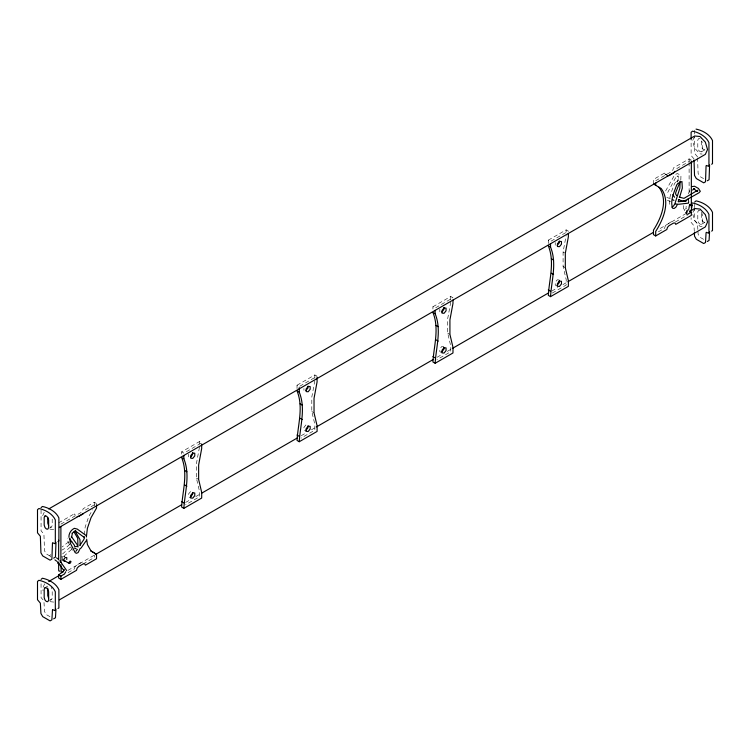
<?xml version="1.0" encoding="UTF-8"?>
<svg xmlns="http://www.w3.org/2000/svg" width="750" height="750" viewBox="0 0 750 750"><rect width="100%" height="100%" fill="white"/><g stroke="black" fill="none" stroke-linecap="round" stroke-linejoin="round"><path stroke-width="0.56" stroke-dasharray="3.75 2.81" d="M64.556 557.278L64.566 556.312L63.15 556.153L61.697 557.916M686.034 207.75L686.184 206.25M84.262 534.656L85.163 527.053L88.809 516.384L92.663 509.681M683.738 205.566L683.447 208.575L685.219 211.163M199.453 447.234L196.406 463.706L196.406 478.153L199.5 491.297L199.453 496.772L185.597 504.778M314.85 380.606L311.803 397.078L311.803 411.534L314.897 424.678L314.85 430.144L300.994 438.15M450.741 302.147L447.694 318.619L447.694 333.075L450.787 346.219L450.741 351.694L436.884 359.691M552.281 293.072L566.138 285.066L566.184 279.6L563.091 266.447L563.091 252L566.138 235.528M680.822 179.944L680.962 175.697L680.147 174.825L677.288 173.55L674.663 174.863L664.744 192.525M688.387 193.912L690.075 189.675M677.091 182.184L678.684 177.872L678.731 178.706L678.544 176.897L677.006 176.184L678.206 176.034L676.35 176.962L675.075 178.641L666.684 194.456M44.231 512.269L42.469 516.15L43.097 518.269M44.663 583.828L42.469 588.694L43.097 590.803M694.275 136.959L692.522 140.85L694.716 148.247L700.022 153.853L702.15 154.059M692.953 212.419L694.716 208.528M49.538 528.178L51.319 527.147L52.2 525.628L52.2 517.913M49.538 600.694L51.319 599.663L52.2 598.153L52.2 589.688L51.319 587.147M700.022 138.75L698.681 138.525L697.8 140.044L697.8 147.759L698.681 150.291L700.022 151.613L701.372 151.847L702.253 150.328L702.253 142.613L701.663 140.925M701.372 151.847L704.934 149.784L705.816 148.275M700.022 210.525L698.681 210.291L697.8 211.809L697.8 220.275L698.681 222.816L700.022 224.138L701.372 224.362L702.253 222.853L702.253 214.378L701.372 211.847M701.372 224.362L704.934 222.309L705.816 220.791M50.616 554.494L49.837 555.647L50.681 556.969M190.547 491.522L188.541 494.016L188.541 496.697L190.772 497.981M305.944 424.903L303.938 427.397L303.938 430.069L306.159 431.353M675.656 182.119L674.456 183.656C671.981 191.053 667.631 198.994 670.397 206.962M62.569 553.959L70.153 547.228M71.541 549.441L64.566 555.628L64.744 557.888M68.597 541.875L62.128 546.938M69.666 544.341L66.422 547.463L61.734 550.228M58.659 522.853L74.259 513.853L75.741 514.706M96.534 503.559L94.303 502.275L83.166 508.706L82.5 510.891L80.944 512.569L77.372 514.622M181.631 454.125L181.631 451.856L199.453 441.572L201.684 442.856L184.847 452.569M297.028 385.238L314.85 374.944L317.081 376.228L299.259 386.522L297.028 385.238L297.028 388.631M432.919 306.778L450.741 296.484L452.972 297.778L435.15 308.062L432.919 306.778L432.919 309.047M548.316 240.15L566.138 229.866L568.369 231.15L550.547 241.444L548.316 240.15L548.316 243.553M653.466 183.975L653.466 179.447L664.603 173.016L666.834 174.3L665.278 174.422L664.603 173.016M691.341 160.153L689.109 158.869L673.519 167.869L672.844 170.053L671.287 171.731L655.697 180.731L653.466 179.447M60.891 524.138L76.481 515.138L74.925 515.259L74.259 513.853M85.397 509.991L94.509 504.731M676.716 168.6L690.366 160.716M676.434 181.669L678.769 180.319M80.944 562.622L76.481 565.191L74.925 566.869L74.259 569.053L67.434 572.991M671.287 221.784L666.834 224.362L665.278 226.031L664.603 228.216L657.516 232.312M67.987 570.366L94.359 555.141M185.625 502.453L190.697 499.519M195.769 496.594L200.841 493.669M301.238 435.703L305.297 433.359M311.381 429.844L315.441 427.509M437.128 357.244L442.2 354.319M447.272 351.394L452.344 348.459M551.728 291.084L557.812 287.569M562.884 284.644L566.934 282.3M660.234 228.441L685.594 213.797M83.166 563.906L94.303 557.475L94.303 555.216M675.469 221.953L688.134 214.631M45.066 587.653L47.738 586.116M686.597 208.341L684.637 209.297L684.206 212.119M559.228 280.003L557.231 279.825L555.225 282.319L555.225 284.991L557.447 286.275M443.841 346.622L441.834 346.444L439.828 348.938L439.828 351.609L442.05 352.903M702.15 226.603L700.022 226.397L694.716 220.791L692.831 214.444M49.978 529.153L54.225 529.575M49.978 601.697L54.225 602.119M63.094 560.006L61.678 559.847L63.159 560.7M704.934 149.784L703.594 149.559L702.244 148.228L701.362 145.697L701.362 137.981M704.934 222.309L703.594 222.075L702.244 220.753L701.362 218.222L701.362 212.925M49.978 526.922L51.319 527.147M49.978 599.438L51.319 599.663M666.806 197.475L670.509 198.722M667.388 200.334L670.659 201.572M703.594 178.622L699.9 176.512L698.109 173.4L697.575 157.95M703.594 239.334L699.9 237.216L698.109 234.113L697.913 230.644M49.978 555.984L46.284 553.875L44.494 550.763L43.931 534.206L41.062 530.775L41.062 507.628M49.978 616.697L46.284 614.578L44.494 611.475L43.931 601.087M665.278 174.422L667.5 175.716M563.091 252L564.581 252.853M563.091 266.447L565.322 267.741M447.694 333.075L449.925 334.359M311.803 411.534L314.034 412.819M181.631 451.856L183.863 453.141M196.406 478.153L198.637 479.438M43.069 599.841L41.062 597.656L41.062 581.681M72.384 550.303L67.903 541.481L67.659 538.078M697.537 156.844L694.678 153.412L694.678 136.05M693.975 158.897L691.116 155.475L691.116 139.266M61.659 556.294L62.559 559.575M697.856 229.491L697.537 223.725L694.678 220.294L694.678 208.884M694.294 231.553L693.975 225.778L691.116 222.356L691.116 217.791M694.678 130.266L694.678 134.897M694.678 204.319L694.678 207.741M689.109 158.869L689.109 161.184M689.109 162.338L689.109 193.575M566.138 229.866L566.138 232.134M555.225 242.55L555.225 245.222M450.741 296.484L450.741 299.887M439.828 309.169L439.828 311.841M314.85 374.944L314.85 378.337M303.938 388.519L303.938 390.3M199.453 441.572L199.453 443.831M188.541 454.247L188.541 456.928M94.303 502.275L94.303 506.803"/><path stroke-width="1.12" d="M66.769 559.528L66.797 557.597L65.372 557.438L63.928 559.2L63.9 561.131L65.325 561.291M55.987 542.325L55.462 557.091L53.663 558.131M709.594 164.963L709.069 179.738L707.278 180.769M55.959 609.15L55.462 617.803L53.663 618.834M709.575 231.788L709.069 240.441L707.278 241.481M68.906 537.3C68.728 533.559 70.922 529.931 74.306 528.337L77.269 529.078L86.484 535.8M688.659 201.572L688.491 203.128L678.9 204.253L675.384 204M86.363 537.038L87.394 528.337L91.041 517.669L96.534 508.088L96.534 504.694M183.863 508.35L181.631 507.056C182.606 490.594 188.194 473.738 181.631 457.519L183.863 458.803C190.425 475.022 184.828 491.878 183.863 508.35L201.684 498.056L201.731 492.581L198.637 479.438L198.637 464.991L201.684 448.519L201.684 443.991M299.259 441.722L297.028 440.438C298.003 423.975 303.591 407.119 297.028 390.9L299.259 392.184C305.822 408.403 300.225 425.259 299.259 441.722L317.081 431.438L317.128 425.963L314.034 412.819L314.034 398.363L317.081 381.891L317.081 377.362M435.15 363.263L432.919 361.978C433.894 345.516 439.481 328.659 432.919 312.441L435.15 313.725C441.713 329.944 436.116 346.8 435.15 363.263L452.972 352.978L453.019 347.503L449.925 334.359L449.925 319.913L452.972 303.441L452.972 300.038M550.547 296.644L548.316 295.359C549.291 278.888 554.878 262.041 548.316 245.812L550.547 247.106C557.109 263.325 551.512 280.181 550.547 296.644L568.369 286.35L568.416 280.884L565.322 267.741L565.322 253.284L568.369 236.812L568.369 233.419M688.866 208.613L689.634 204.469L692.212 204.994L691.35 209.634L689.484 211.8M80.222 548.353L78.112 552.581L76.359 553.312L75.113 552.572L70.134 542.766L69.891 538.237M65.794 571.725L64.453 574.041L60.891 576.103L58.659 574.819L58.659 578.053L60.891 579.347L76.481 570.337L77.156 568.153L78.712 566.484L83.166 563.906L84.722 563.784L85.397 565.191L96.534 558.759L96.534 554.231L91.041 551.006L87.394 544.538L86.662 539.175M678.188 201.675L678.891 199.453M679.603 197.231L682.341 188.044L681.947 181.519L677.878 183.412L676.688 184.95C674.203 192.338 669.862 200.278 672.619 208.256L674.119 208.481L675.872 207.188L677.119 205.013M679.988 182.016L675.778 192.356L675.6 193.959L676.575 195.534M72.3 533.719L71.466 537.581L71.419 536.522L76.913 544.359M58.613 562.312L57.938 563.447L59.119 564.084M79.772 545.541L83.747 539.672L84.45 537.816L83.991 536.419M86.091 540.862L81 548.147M75.881 551.297L77.381 549.338M190.547 457.106L192.553 454.613L192.553 452.822M190.547 496.875L192.553 494.381L192.553 492.591M305.944 390.478L307.95 387.984L307.95 386.203M305.944 430.247L307.95 427.753L307.95 425.972M441.834 312.028L443.841 309.525L443.841 307.744M441.834 351.797L443.841 349.294L443.841 347.512M557.231 245.4L559.228 242.906L559.228 241.125M557.231 285.169L559.228 282.675L559.228 280.894M692.625 190.106L693.534 189L694.688 188.85L693.694 188.794L697.472 191.541L697.781 190.209L684.028 198.347L679.247 197.119M64.35 569.587L62.728 572.053L61.284 572.438L60.891 564.628M675.075 171.347L673.519 173.016L669.056 175.594L667.5 175.716M63.169 571.763L58.659 574.819M41.062 507.628L42.422 506.466C48.759 507.731 56.138 511.65 58.884 517.913L58.884 541.069L57.994 541.584M41.062 579.394L42.422 578.231C48.759 579.497 56.138 583.416 58.884 589.688L58.884 607.95L57.994 608.466M691.116 204.094L692.475 202.931C698.812 204.197 706.181 208.116 708.938 214.378L708.938 232.641L708.675 233.222L706.369 232.331L706.069 232.762L705.506 242.503L703.716 243.534L696.337 239.278L694.538 236.166L694.35 232.706M694.678 202.031L696.038 200.869C702.375 202.144 709.744 206.053 712.5 212.325L712.5 230.588L711.609 231.103M692.212 204.994L691.538 205.528L689.944 205.2L689.634 204.469M671.887 207.197L673.641 205.903L674.888 203.728L679.866 188.166L680.109 181.097M48.722 508.95L694.716 135.994L700.022 136.519L705.337 142.116L707.531 149.522L705.337 154.378L59.344 527.344M83.166 513.853L78.712 516.422L77.156 516.544M72.009 533.203L74.344 531.853L75.544 532.013L79.931 539.541L80.222 545.1M685.547 212.888L687.328 211.856M48.722 581.494L58.866 575.634M95.372 554.559L181.575 504.788M201.853 493.078L297.178 438.047M316.453 426.919L433.078 359.587M452.344 348.459L548.681 292.838M567.947 281.719L653.137 232.537M689.644 211.453L694.716 208.528L700.022 209.053L705.337 214.659L707.531 222.056L705.337 226.922L59.344 599.878M658.959 187.209C668.531 200.4 661.256 217.922 653.466 230.119L653.466 234.647L655.697 235.941L666.834 229.509L667.5 227.325L669.056 225.647L673.519 223.078L675.075 222.956L675.741 224.362L691.341 215.363L691.341 212.119L687.769 214.172L686.831 214.266L686.438 213.403L686.869 210.581L688.828 209.634M74.662 531.028L75.703 530.466M77.25 546.028L75.788 546.722L74.325 546.178M69.356 563.503L70.5 562.959L70.959 561.478L70.088 561.094L69.103 562.35L69.356 563.503L63.534 560.138M692.184 186.562L694.566 186.263L698.438 188.438L700.312 191.316L699.009 192.769L684.694 200.859L682.266 201.019L678.375 199.481M678.441 201.75L686.494 200.869M60 571.059L59.053 571.153L58.659 570.291L58.659 562.191M70.903 541.753L71.766 541.725M696.038 129.103C702.375 130.369 709.744 134.288 712.5 140.55L712.5 163.706L711.609 164.222M74.259 548.006L76.219 548.822M672.516 199.631L673.922 200.391M689.85 211.256L691.341 212.119M551.362 258.769L553.594 260.062M551.362 273.225L553.594 274.509M548.269 289.941L550.5 291.225M435.966 325.397L438.197 326.681M435.966 339.844L438.197 341.128M432.872 356.559L435.103 357.844M300.075 403.847L302.306 405.141M300.075 418.303L302.306 419.587M296.981 435.019L299.213 436.303M184.678 470.475L186.909 471.759M184.678 484.922L186.909 486.216M181.584 501.638L183.816 502.922M653.466 183.975L661.191 188.494C670.753 201.684 663.488 219.206 655.697 231.412L655.697 235.941M90.647 550.791L94.303 552.947M75.722 531.197L84.506 537.609M56.531 557.859L58.425 559.294M54.919 559.847L56.841 561.309M69.328 538.397L74.55 545.475M59.803 560.728L66.675 570.572M57.516 561.928L63.966 570.637M672.9 194.606L674.569 197.297M73.866 531.666L77.709 538.247L77.991 547.069M48.628 525.591L47.747 523.059L47.747 517.547M48.628 598.116L47.747 595.584L47.747 588.169M694.012 160.003L694.538 175.463L696.337 178.566L703.716 182.831L705.506 181.791L706.069 165.881L706.369 165.45L708.675 166.341L708.938 165.759L708.938 142.613C706.181 136.35 698.812 132.431 692.475 131.166L691.116 132.319L691.116 139.266M688.303 198.722L688.322 200.625M685.434 200.428L685.444 201.384M691.341 161.316L691.341 207.591M655.697 183L655.697 185.259M550.547 243.703L550.547 247.106M435.15 310.331L435.15 313.725M299.259 387.656L299.259 392.184M183.863 455.409L183.863 458.803M60.891 526.453L60.891 562.322M60.891 576.103L60.891 579.347M58.659 540.206L58.659 559.875M52.462 543.244L51.891 559.153L50.1 560.184L42.722 555.928L40.931 552.825L40.359 536.259L37.5 532.837L37.5 509.681L38.859 508.519C45.197 509.794 52.566 513.703 55.322 519.975L55.322 543.122L55.059 543.703L52.753 542.812L52.462 543.244M52.462 610.125L51.891 619.856L50.1 620.897L42.722 616.641L40.931 613.528L40.359 603.141L37.5 599.719L37.5 581.456L38.859 580.294C45.197 581.559 52.566 585.478 55.322 591.741L55.322 610.003L55.059 610.584L52.753 609.694L52.462 610.125M45.066 515.887L44.184 517.397L44.184 525.112L45.066 527.653L46.406 528.975L47.756 529.2L48.638 527.691L48.638 519.975L47.756 517.434L46.406 516.112L45.066 515.887M45.066 587.653L44.184 589.172L44.184 597.638L45.066 600.169L46.406 601.5L47.756 601.725L48.638 600.216L48.638 591.741L47.756 589.209L46.406 587.878L45.066 587.653M192.769 453.047L190.772 455.541L190.772 458.212L192.769 458.391L194.775 455.897L194.775 453.225L192.769 453.047M192.769 492.816L190.772 495.309L190.772 497.981L192.769 498.159L194.775 495.666L194.775 492.994L192.769 492.816M308.166 386.419L306.159 388.912L306.159 391.584L308.166 391.762L310.172 389.269L310.172 386.597L308.166 386.419M308.166 426.188L306.159 428.681L306.159 431.353L308.166 431.531L310.172 429.037L310.172 426.366L308.166 426.188M444.056 307.959L442.05 310.453L442.05 313.134L444.056 313.312L446.062 310.819L446.062 308.147L444.056 307.959M444.056 347.728L442.05 350.222L442.05 352.903L444.056 353.081L446.062 350.587L446.062 347.916L444.056 347.728M559.453 241.341L557.447 243.834L557.447 246.506L559.453 246.684L561.459 244.191L561.459 241.519L559.453 241.341M559.453 281.109L557.447 283.603L557.447 286.275L559.453 286.453L561.459 283.959L561.459 281.288L559.453 281.109"/></g></svg>
